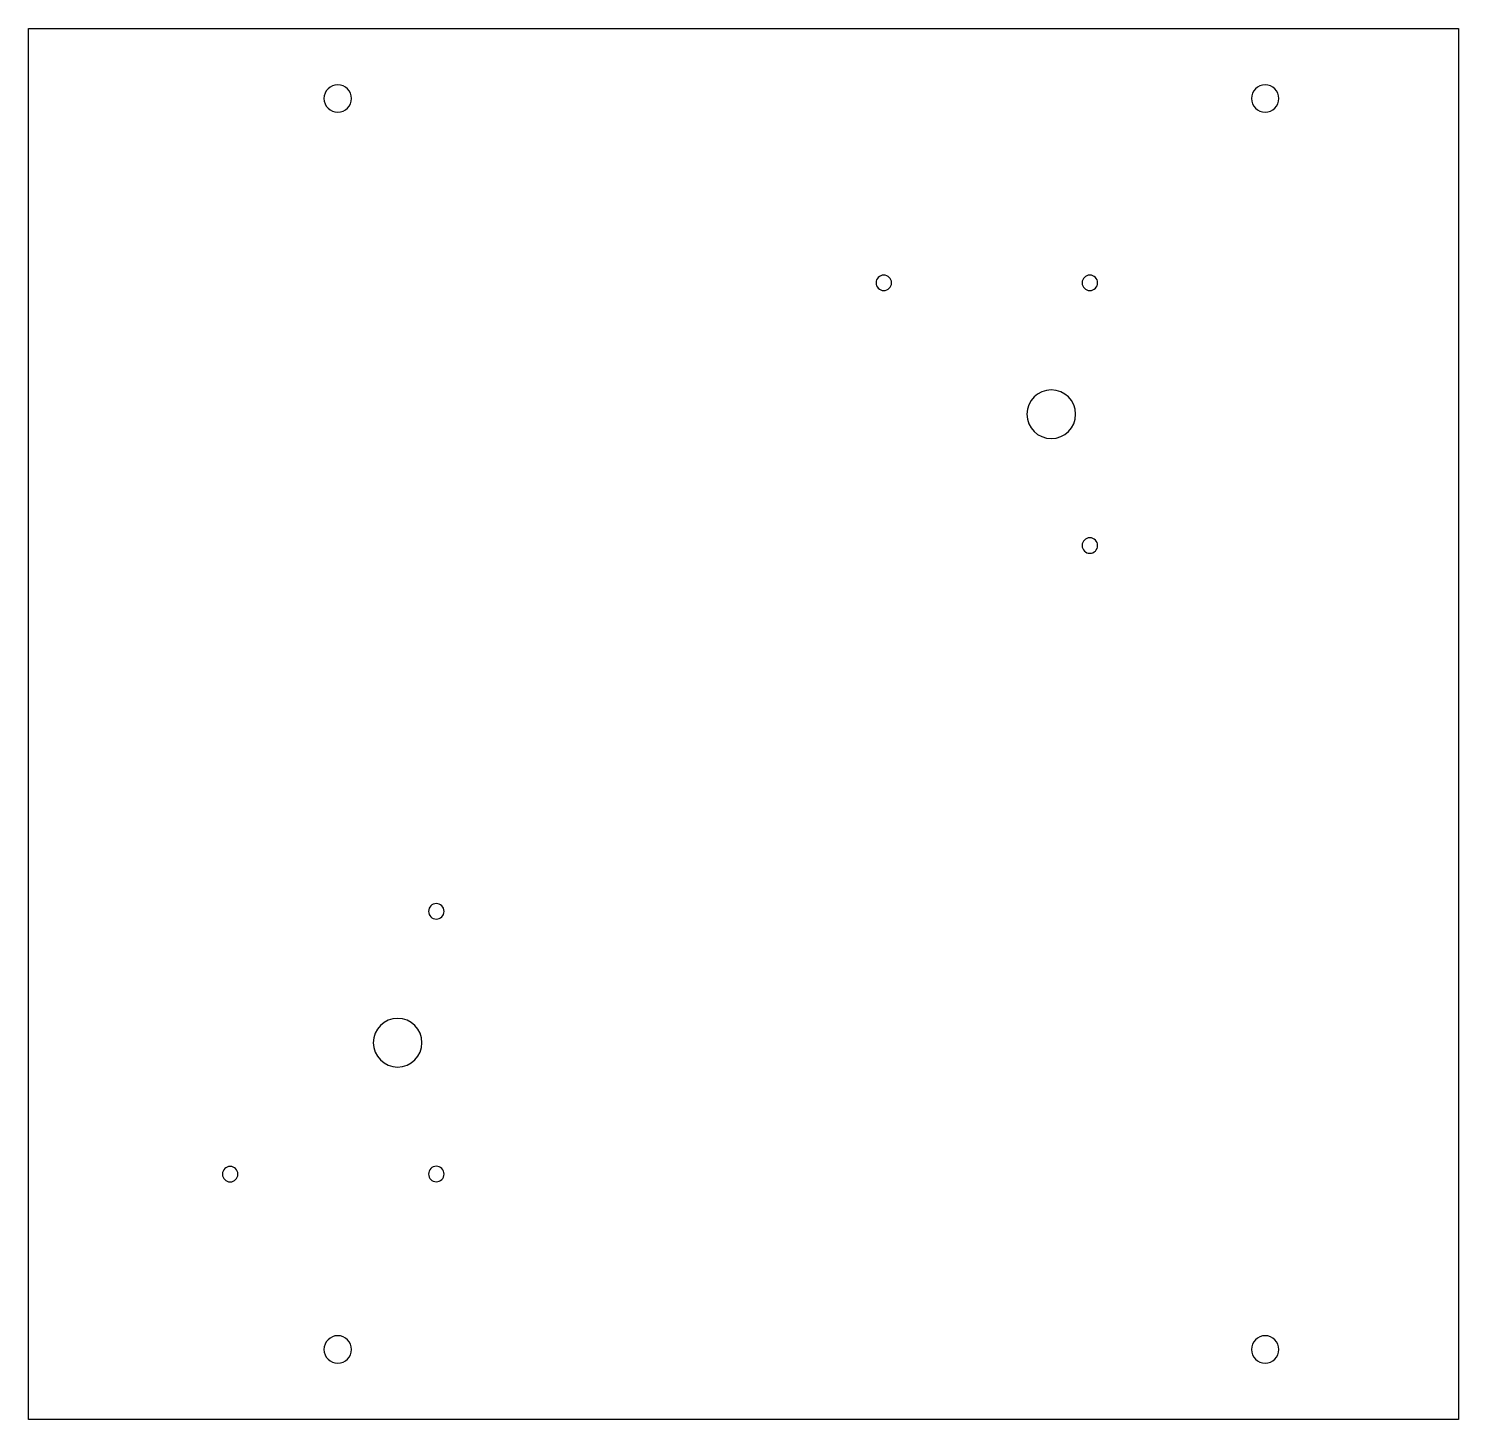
# Model space of a CAD drawing. Extents: x 0 to 18.5, y 0 to 18.
import ezdxf

# ---------------------------------------------------------------- set-up
doc = ezdxf.new("R2010")
doc.units = 0
doc.layers.get('0').update_dxf_attribs({"linetype": 'CONTINUOUS'})
doc.layers.add('1', color=7, linetype='CONTINUOUS')

msp = doc.modelspace()

# ---------------------------------------------------------------- linework, layer by layer
at = {"color": 0, "linetype": 'CONTINUOUS'}
for centre, start, end in [((13.234, 13.001), 90, 180), ((13.234, 13.001), 270, 90), ((13.234, 13.001), 180, 270), ((4.777, 4.867), 90, 180), ((4.777, 4.867), 270, 90), ((4.777, 4.867), 180, 270)]:
    msp.add_arc(centre, 0.315, start, end, dxfattribs=at)
at = {"layer": '1', "color": 1, "linetype": 'CONTINUOUS'}
for p, q in [((0.002, -0.008), (0.002, 17.992)), ((0.002, 17.992), (18.502, 17.992)), ((18.502, 17.992), (18.502, -0.008)), ((18.502, -0.008), (0.002, -0.008))]:
    msp.add_line(p, q, dxfattribs=at)
for centre, radius, start, end in [((4.002, 17.087), 0.178, 90, 180), ((4.002, 17.087), 0.178, 270, 90), ((16.002, 17.087), 0.178, 90, 180), ((16.002, 17.087), 0.178, 270, 90), ((4.002, 17.087), 0.178, 180, 270), ((16.002, 17.087), 0.178, 180, 270), ((11.067, 14.701), 0.1, 90, 180), ((11.067, 14.701), 0.1, 270, 90), ((13.734, 14.701), 0.1, 90, 180), ((13.734, 14.701), 0.1, 270, 90), ((11.067, 14.701), 0.1, 180, 270), ((13.734, 14.701), 0.1, 180, 270), ((13.734, 11.301), 0.1, 90, 180), ((13.734, 11.301), 0.1, 180, 270), ((13.734, 11.301), 0.1, 270, 90), ((5.277, 6.567), 0.1, 90, 180), ((5.277, 6.567), 0.1, 270, 90), ((5.277, 6.567), 0.1, 180, 270), ((2.61, 3.166), 0.1, 90, 180), ((2.61, 3.166), 0.1, 180, 270), ((2.61, 3.166), 0.1, 270, 90), ((5.277, 3.167), 0.1, 90, 180), ((5.277, 3.167), 0.1, 180, 270), ((5.277, 3.167), 0.1, 270, 90), ((4.002, 0.897), 0.178, 90, 180), ((4.002, 0.897), 0.178, 270, 90), ((16.002, 0.897), 0.178, 90, 180), ((16.002, 0.897), 0.178, 270, 90), ((4.002, 0.897), 0.178, 180, 270), ((16.002, 0.897), 0.178, 180, 270)]:
    msp.add_arc(centre, radius, start, end, dxfattribs=at)

doc.saveas('drawing.dxf')
